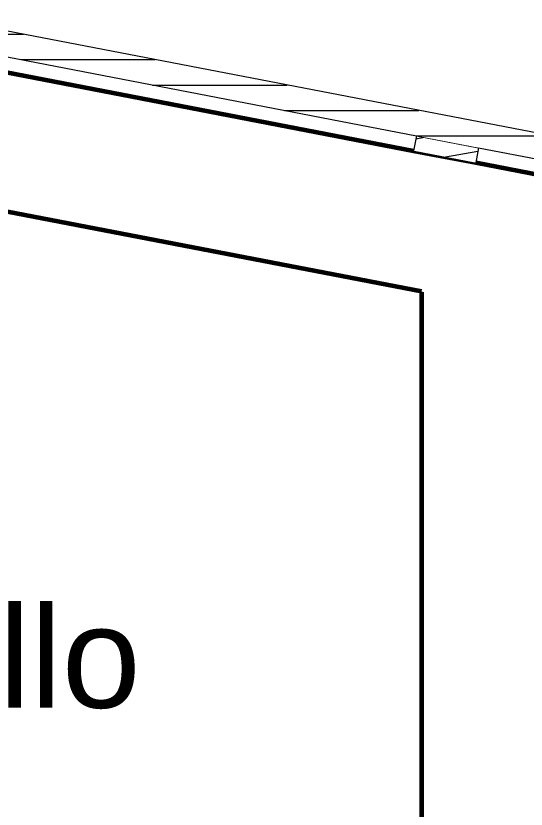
# Model space of a CAD drawing. Header units: metres. Extents: x -41 to 412, y -15 to 25.
# Drawn here: x 297.877 to 298.883, y -12.499 to -10.934 of the extents above; entities that cross this region are included whole.
import ezdxf

# ---------------------------------------------------------------- set-up
doc = ezdxf.new("R2010")
doc.units = ezdxf.units.M
doc.header["$MEASUREMENT"] = 0
doc.set_wipeout_variables(frame=1)
doc.linetypes.add('Wipeout_Contour', pattern=[1, 0, -1])
for name, color, linetype in [('Annotation - Label', 7, 'Continuous'), ('Interior - Furniture', 7, 'Continuous'), ('Shell - Roof', 7, 'Continuous'), ('Structural - Bearing', 7, 'Continuous')]:
    doc.layers.add(name, color=color, linetype=linetype)
doc.styles.add('GENERATED_STYLE_2', font='arial.ttf')

msp = doc.modelspace()

# ---------------------------------------------------------------- wipeouts: each hides what was drawn before it
at = {"color": 254, "linetype": 'Wipeout_Contour', "lineweight": 0, "ltscale": 1496.008565}
msp.add_wipeout([(298.6771, -14.3106), (298.6771, -14.6206), (298.9771, -14.6206), (298.9771, -11.5357), (298.6771, -11.478)], dxfattribs=at).dxf.layer = 'Structural - Bearing'

# ---------------------------------------------------------------- next in the draw order: linework, layer by layer
at = {"layer": 'Structural - Bearing', "color": 7, "linetype": 'Continuous', "lineweight": 60, "flags": 128}
msp.add_lwpolyline([(298.6771, -11.478), (298.6771, -14.3106), (298.6771, -14.5206)], dxfattribs=at)

# ---------------------------------------------------------------- next in the draw order: wipeouts: each hides what was drawn before it
at = {"color": 254, "linetype": 'Wipeout_Contour', "lineweight": 0, "ltscale": 1787.674181}
msp.add_wipeout([(297.7021, -11.0156), (291.8821, -12.1345), (291.8821, -12.4094), (297.7021, -11.2906), (303.5221, -12.4094), (303.5221, -12.1345)], dxfattribs=at).dxf.layer = 'Shell - Roof'

# ---------------------------------------------------------------- next in the draw order: linework, layer by layer
at = {"layer": 'Shell - Roof', "color": 7, "linetype": 'Continuous', "lineweight": 60}
for p, q in [((297.8362, -11.0414), (298.6611, -11.2)), ((298.6611, -11.2), (298.7838, -11.2236)), ((298.7838, -11.2236), (299.6087, -11.3821))]:
    msp.add_line(p, q, dxfattribs=at)
at = {"layer": 'Shell - Roof', "color": 7, "linetype": 'Continuous', "lineweight": 60, "flags": 128}
msp.add_lwpolyline([(298.6771, -11.478), (297.7021, -11.2906), (296.7271, -11.478)], dxfattribs=at)

# ---------------------------------------------------------------- next in the draw order: wipeouts: each hides what was drawn before it
at = {"color": 254, "linetype": 'Wipeout_Contour', "lineweight": 0, "ltscale": 1195.741159}
msp.add_wipeout([(298.7838, -11.2236), (298.7895, -11.1941), (298.6667, -11.1705), (298.6611, -11.2)], dxfattribs=at).dxf.layer = 'Interior - Furniture'

# ---------------------------------------------------------------- next in the draw order: hatches: boundary and pattern name
at = {"layer": 'Interior - Furniture', "linetype": 'Continuous', "lineweight": 13, "true_color": 0xbf927d}
h = msp.add_hatch(dxfattribs=at)
h.set_pattern_fill('WOOD_0002', color=33, style=0, pattern_type=2)
h.set_pattern_definition([(10, (312.564475, -14.62055), (-0.00781417, 0.04431635), [])])
h.paths.add_polyline_path([(298.7838, -11.2236), (298.7895, -11.1941), (298.6667, -11.1705), (298.6611, -11.2)])

# ---------------------------------------------------------------- next in the draw order: linework, layer by layer
at = {"layer": 'Interior - Furniture', "color": 104, "linetype": 'Continuous', "lineweight": 20, "true_color": 0x029e21}
for p, q in [((298.6667, -11.1705), (298.6611, -11.2)), ((298.6667, -11.1705), (298.7895, -11.1941)), ((298.7895, -11.1941), (298.7838, -11.2236))]:
    msp.add_line(p, q, dxfattribs=at)

# ---------------------------------------------------------------- next in the draw order: wipeouts: each hides what was drawn before it
at = {"color": 254, "linetype": 'Wipeout_Contour', "lineweight": 0, "ltscale": 1787.634949}
msp.add_wipeout([(297.7021, -10.9341), (291.8321, -12.0626), (291.8321, -12.1135), (297.7021, -10.9851), (303.5721, -12.1135), (303.5721, -12.0626)], dxfattribs=at).dxf.layer = 'Shell - Roof'

# ---------------------------------------------------------------- next in the draw order: hatches: boundary and pattern name
at = {"layer": 'Shell - Roof', "linetype": 'Continuous', "lineweight": 13, "true_color": 0xbf8080}
h = msp.add_hatch(dxfattribs=at)
h.set_pattern_fill('ROOF_TILE_0002', color=23, style=0, pattern_type=2)
h.set_pattern_definition([(0, (312.564475, -14.62055), (0, 0.05), [])])
h.paths.add_polyline_path([(297.7021, -10.9341), (291.8321, -12.0626), (291.8321, -12.1135), (297.7021, -10.9851), (303.5721, -12.1135), (303.5721, -12.0626)])

# ---------------------------------------------------------------- next in the draw order: linework, layer by layer
at = {"layer": 'Shell - Roof', "color": 7, "linetype": 'Continuous', "lineweight": 13}
for p, q in [((297.8418, -11.0119), (298.6667, -11.1705)), ((298.7895, -11.1941), (299.6144, -11.3527))]:
    msp.add_line(p, q, dxfattribs=at)
at = {"layer": 'Shell - Roof', "color": 7, "linetype": 'Continuous', "lineweight": 13, "flags": 128}
msp.add_lwpolyline([(303.5721, -12.0626), (297.7021, -10.9341), (291.8321, -12.0626)], dxfattribs=at)

# ---------------------------------------------------------------- next in the draw order: texts
at = {"layer": 'Annotation - Label', "color": 7, "linetype": 'Continuous', "lineweight": 13, "insert": (297.2998, -12.0987), "char_height": 0.2, "attachment_point": 1, "style": 'GENERATED_STYLE_2'}
msp.add_mtext('\\A1;Pasillo', dxfattribs=at)

doc.saveas('drawing.dxf')
